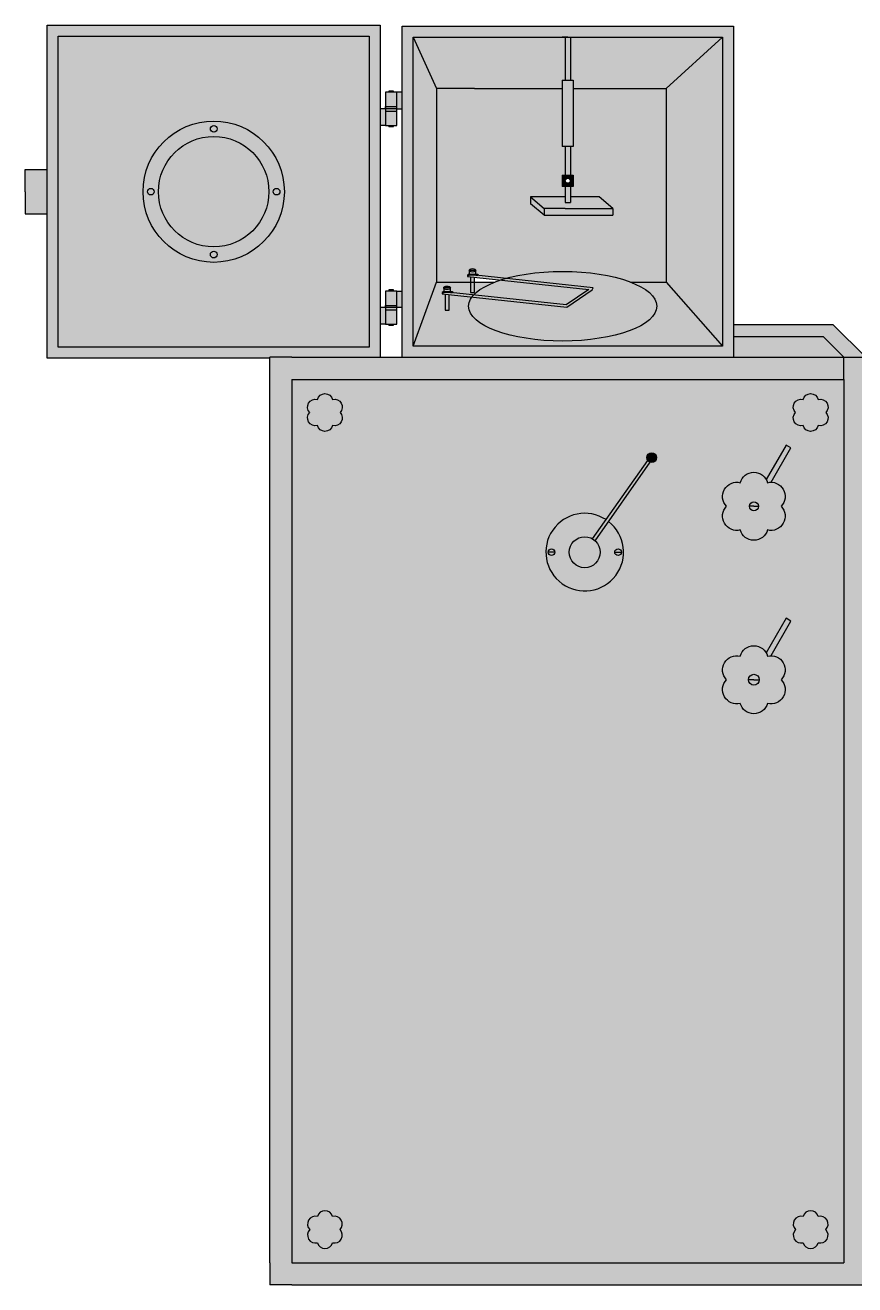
# Model space of a CAD drawing. Header units: millimetres. Extents: x -121 to 510, y -410 to 160.
# Drawn here: x -121 to 255, y -410 to 160 of the extents above; entities that cross this region are included whole.
import ezdxf

# ---------------------------------------------------------------- set-up
doc = ezdxf.new("R2010")
doc.units = ezdxf.units.MM

# ---------------------------------------------------------------- blocks, each defined once
blk = doc.blocks.new('*U1')
blk.add_circle((1.5, 1.5), 1.5)
blk = doc.blocks.new('*U2')
at = {"color": 0, "linetype": 'ByBlock', "lineweight": -2, "transparency": 16777216}
for p, rotation in [((-34.84, 111.45), 59.99999999999997), ((-33.34, 112.95), 120), ((-35.93, 115.55), 240), ((-37.43, 114.05), 299.9999999999998), ((-33.89, 115), 180)]:
    blk.add_blockref('*U1', p, dxfattribs=dict(at, rotation=rotation))
blk.add_blockref('*U1', (-36.89, 112), dxfattribs=at)
blk = doc.blocks.new('*U6')
blk.add_circle((1.5, 1.5), 1.5)
blk = doc.blocks.new('*U7')
at = {"color": 0, "linetype": 'ByBlock', "lineweight": -2, "transparency": 16777216}
for p, rotation in [((-34.84, 111.45), 59.99999999999997), ((-33.34, 112.95), 120), ((-35.93, 115.55), 240), ((-37.43, 114.05), 299.9999999999998), ((-33.89, 115), 180)]:
    blk.add_blockref('*U6', p, dxfattribs=dict(at, rotation=rotation))
blk.add_blockref('*U6', (-36.89, 112), dxfattribs=at)
blk = doc.blocks.new('*U8')
blk.add_circle((1.5, 1.5), 1.5)
blk = doc.blocks.new('*U9')
at = {"color": 0, "linetype": 'ByBlock', "lineweight": -2, "transparency": 16777216}
for p, rotation in [((-34.84, 111.45), 59.99999999999997), ((-33.34, 112.95), 120), ((-35.93, 115.55), 240), ((-37.43, 114.05), 299.9999999999998), ((-33.89, 115), 180)]:
    blk.add_blockref('*U8', p, dxfattribs=dict(at, rotation=rotation))
blk.add_blockref('*U8', (-36.89, 112), dxfattribs=at)
blk = doc.blocks.new('*U10')
blk.add_circle((1.5, 1.5), 1.5)
blk = doc.blocks.new('*U11')
at = {"color": 0, "linetype": 'ByBlock', "lineweight": -2, "transparency": 16777216}
for p, rotation in [((-34.84, 111.45), 59.99999999999997), ((-33.34, 112.95), 120), ((-35.93, 115.55), 240), ((-37.43, 114.05), 299.9999999999998), ((-33.89, 115), 180)]:
    blk.add_blockref('*U10', p, dxfattribs=dict(at, rotation=rotation))
blk.add_blockref('*U10', (-36.89, 112), dxfattribs=at)
blk = doc.blocks.new('*U12')
blk.add_circle((1.5, 1.5), 1.5)
blk = doc.blocks.new('*U13')
at = {"color": 0, "linetype": 'ByBlock', "lineweight": -2, "transparency": 16777216}
for p, rotation in [((-34.84, 111.45), 59.99999999999997), ((-33.34, 112.95), 120), ((-35.93, 115.55), 240), ((-37.43, 114.05), 299.9999999999998), ((-33.89, 115), 180)]:
    blk.add_blockref('*U12', p, dxfattribs=dict(at, rotation=rotation))
blk.add_blockref('*U12', (-36.89, 112), dxfattribs=at)
blk = doc.blocks.new('*U14')
blk.add_circle((1.5, 1.5), 1.5)
blk = doc.blocks.new('*U15')
at = {"color": 0, "linetype": 'ByBlock', "lineweight": -2, "transparency": 16777216}
for p, rotation in [((-34.84, 111.45), 59.99999999999997), ((-33.34, 112.95), 120), ((-35.93, 115.55), 240), ((-37.43, 114.05), 299.9999999999998), ((-33.89, 115), 180)]:
    blk.add_blockref('*U14', p, dxfattribs=dict(at, rotation=rotation))
blk.add_blockref('*U14', (-36.89, 112), dxfattribs=at)

msp = doc.modelspace()

# ---------------------------------------------------------------- hatches: boundary and pattern name
at = {"true_color": 0xcd6928}
h = msp.add_hatch(color=32, dxfattribs=at)
h.dxf.hatch_style = 1
h.paths.add_polyline_path([(40, 25), (40, 25), (40, 32.5), (40, 115), (40, 115), (40, 122.5), (40, 160.39), (-110.78, 160.39), (-110.78, 9.61), (-10, 9.61), (-10, 10), (0, 10), (40, 10)])
h.paths.add_polyline_path([(-105.78, 14.61), (-105.78, 155.39), (35, 155.39), (35, 14.61)], flags=16)
h.paths.add_polyline_path([(-67.39, 85, -1), (-3.39, 85, -1)], flags=0)
h.paths.add_polyline_path([(-60.39, 85, -1), (-10.39, 85, -1)], flags=0)
h.paths.add_polyline_path([(-36.89, 56.5, -1), (-33.89, 56.5, -1)], flags=0)
h.paths.add_polyline_path([(-65.39, 85, -1), (-62.39, 85, -1)], flags=0)
h.paths.add_polyline_path([(-8.39, 85, -1), (-5.39, 85, -1)], flags=0)
h = msp.add_hatch(color=32, dxfattribs=at)
h.dxf.hatch_style = 1
h.paths.add_polyline_path([(50, 10), (55, 10), (200, 10), (200, 160), (50, 160)])
h.paths.add_polyline_path([(55, 155), (195, 155), (195, 15), (55, 15)], flags=16)
edge = h.paths.add_edge_path(flags=0)
edge.add_line((65.46, 131.67), (82.81, 131.67))
edge.add_line((82.81, 131.67), (122.5, 131.67))
edge.add_line((122.5, 131.67), (122.5, 135.5))
edge.add_line((122.5, 135.5), (123.75, 135.5))
edge.add_line((123.75, 135.5), (123.75, 155))
edge.add_line((123.75, 155), (125, 155))
edge.add_line((125, 155), (126.25, 155))
edge.add_line((126.25, 155), (126.25, 135.5))
edge.add_line((126.25, 135.5), (127.5, 135.5))
edge.add_line((127.5, 135.5), (127.5, 131.67))
edge.add_line((127.5, 131.67), (169.54, 131.67))
edge.add_line((169.54, 131.67), (169.54, 44.09))
edge.add_line((169.54, 44.09), (153.34, 44.09))
edge.add_ellipse((122.68, 33.14), major_axis=(42.6, 0), ratio=0.370459, start_angle=164.7512, end_angle=403.9691, ccw=False)
edge.add_line((81.58, 37.29), (71.2, 38.39))
edge.add_line((71.2, 38.39), (71.2, 31.39))
edge.add_line((71.2, 31.39), (69.4, 31.39))
edge.add_line((69.4, 31.39), (69.4, 38.59))
edge.add_line((69.4, 38.59), (68.03, 38.73))
edge.add_line((68.03, 38.73), (68.03, 39.29))
edge.add_line((68.03, 39.29), (68.8, 39.78))
edge.add_line((68.8, 39.78), (68.8, 41.48))
edge.add_ellipse((70.3, 41.48), major_axis=(1.5, 0), ratio=0.520508, start_angle=0, end_angle=180, ccw=False)
edge.add_line((71.8, 41.48), (71.8, 39.28))
edge.add_line((71.8, 39.28), (82.29, 38.16))
edge.add_ellipse((122.68, 33.14), major_axis=(42.6, 0), ratio=0.370459, start_angle=136.0309, end_angle=161.4311, ccw=False)
edge.add_line((92.02, 44.09), (82.71, 44.09))
edge.add_line((82.71, 44.09), (82.71, 39.29))
edge.add_line((82.71, 39.29), (80.91, 39.29))
edge.add_line((80.91, 39.29), (80.91, 44.09))
edge.add_line((80.91, 44.09), (65.46, 44.09))
edge.add_line((65.46, 44.09), (65.46, 131.67))
edge = h.paths.add_edge_path(flags=0)
edge.add_ellipse((81.81, 49.38), major_axis=(1.5, 0), ratio=0.520508, start_angle=0, end_angle=360)
edge.add_line((83.31, 49.38), (83.31, 47.18))
edge.add_line((83.31, 47.18), (80.31, 47.18))
edge.add_line((80.31, 47.18), (79.55, 46.63))
edge.add_line((79.55, 46.63), (79.55, 47.19))
edge.add_line((79.55, 47.19), (80.31, 47.68))
edge.add_line((80.31, 47.68), (80.31, 47.18))
edge.add_line((80.31, 47.18), (83.31, 47.18))
edge.add_line((83.31, 47.18), (83.31, 49.38))
h.paths.add_polyline_path([(122.5, 87.42), (122.5, 92.42), (123.75, 92.42), (123.75, 105.5), (126.25, 105.5), (126.25, 92.42), (127.5, 92.42), (127.5, 87.42)], flags=0)
h.paths.add_polyline_path([(126.13, 89.92, -1), (123.87, 89.92, -1)], flags=0)
at = {"true_color": 0x636466}
h = msp.add_hatch(color=251, dxfattribs=at)
h.dxf.hatch_style = 1
h.paths.add_polyline_path([(35, 155.39), (-105.78, 155.39), (-105.78, 14.61), (35, 14.61)])
h.paths.add_polyline_path([(-3.39, 85, -1), (-67.39, 85, -1)], flags=16)
h.paths.add_polyline_path([(-10.39, 85, -1), (-60.39, 85, -1)], flags=0)
h.paths.add_polyline_path([(-62.39, 85, -1), (-65.39, 85, -1)], flags=0)
h.paths.add_polyline_path([(-33.89, 113.5, -1), (-36.89, 113.5, -1)], flags=0)
h.paths.add_polyline_path([(-33.89, 56.5, -1), (-36.89, 56.5, -1)], flags=0)
h.paths.add_polyline_path([(-5.39, 85, -1), (-8.39, 85, -1)], flags=0)
at = {"transparency": 33554521}
h = msp.add_hatch(color=256, dxfattribs=at)
h.set_gradient()
h.paths.add_polyline_path([(123.75, 155), (55, 155), (65.46, 131.67), (82.81, 131.67), (122.5, 131.67), (122.5, 135.5), (123.75, 135.5)])
h.paths.add_polyline_path([(195, 155), (126.25, 155), (126.25, 135.5), (127.5, 135.5), (127.5, 131.67), (169.54, 131.67)])
h.paths.add_polyline_path([(195, 155), (169.54, 131.67), (169.54, 44.09), (195, 15)])
edge = h.paths.add_edge_path()
edge.add_line((169.54, 131.67), (127.5, 131.67))
edge.add_line((127.5, 131.67), (127.5, 105.5))
edge.add_line((127.5, 105.5), (126.25, 105.5))
edge.add_line((126.25, 105.5), (126.25, 92.42))
edge.add_line((126.25, 92.42), (127.5, 92.42))
edge.add_line((127.5, 92.42), (127.5, 87.42))
edge.add_line((127.5, 87.42), (126.25, 87.42))
edge.add_line((126.25, 87.42), (126.25, 82.61))
edge.add_line((126.25, 82.61), (139.25, 82.61))
edge.add_line((139.25, 82.61), (145.34, 77.42))
edge.add_line((145.34, 77.42), (145.34, 74.42))
edge.add_line((145.34, 74.42), (114.22, 74.42))
edge.add_line((114.22, 74.42), (108.14, 79.51))
edge.add_line((108.14, 79.51), (108.14, 82.61))
edge.add_line((108.14, 82.61), (123.75, 82.61))
edge.add_line((123.75, 82.61), (123.75, 87.42))
edge.add_line((123.75, 87.42), (122.5, 87.42))
edge.add_line((122.5, 87.42), (122.5, 92.42))
edge.add_line((122.5, 92.42), (123.75, 92.42))
edge.add_line((123.75, 92.42), (123.75, 105.5))
edge.add_line((123.75, 105.5), (122.5, 105.5))
edge.add_line((122.5, 105.5), (122.5, 131.67))
edge.add_line((122.5, 131.67), (82.81, 131.67))
edge.add_line((82.81, 131.67), (65.46, 131.67))
edge.add_line((65.46, 131.67), (65.46, 44.09))
edge.add_line((65.46, 44.09), (80.91, 44.09))
edge.add_line((80.91, 44.09), (80.91, 46.48))
edge.add_line((80.91, 46.48), (79.55, 46.63))
edge.add_line((79.55, 46.63), (79.55, 47.19))
edge.add_line((79.55, 47.19), (80.29, 47.67))
edge.add_line((80.29, 47.67), (80.29, 49.38))
edge.add_line((80.29, 49.38), (80.31, 49.38))
edge.add_ellipse((81.81, 49.38), major_axis=(1.5, 0), ratio=0.520508, start_angle=0, end_angle=180, ccw=False)
edge.add_ellipse((81.81, 49.38), major_axis=(1.5, 0), ratio=0.520508, start_angle=180, end_angle=360)
edge.add_line((83.31, 49.38), (83.31, 47.68))
edge.add_line((83.31, 47.68), (84.26, 47.68))
edge.add_line((84.26, 47.68), (84.26, 47.08))
edge.add_line((84.26, 47.08), (96.98, 45.72))
edge.add_ellipse((122.68, 33.14), major_axis=(42.6, 0), ratio=0.370459, start_angle=43.9691, end_angle=127.1067, ccw=False)
edge.add_line((153.34, 44.09), (169.54, 44.09))
edge.add_line((169.54, 44.09), (169.54, 131.67))
h.paths.add_polyline_path([(65.46, 131.67), (55, 155), (55, 15), (65.46, 44.09)])
edge = h.paths.add_edge_path()
edge.add_ellipse((122.68, 33.14), major_axis=(42.6, 0), ratio=0.370459, start_angle=164.7512, end_angle=403.9691, ccw=False)
edge.add_line((81.58, 37.29), (71.2, 38.39))
edge.add_line((71.2, 38.39), (71.2, 31.39))
edge.add_line((71.2, 31.39), (69.4, 31.39))
edge.add_line((69.4, 31.39), (69.4, 38.59))
edge.add_line((69.4, 38.59), (68.03, 38.73))
edge.add_line((68.03, 38.73), (68.03, 39.29))
edge.add_line((68.03, 39.29), (68.8, 39.78))
edge.add_line((68.8, 39.78), (68.8, 41.57))
edge.add_ellipse((70.3, 41.48), major_axis=(1.5, 0), ratio=0.520508, start_angle=0, end_angle=180, ccw=False)
edge.add_ellipse((70.3, 41.48), major_axis=(1.5, 0), ratio=0.520508, start_angle=180, end_angle=360)
edge.add_line((71.8, 41.48), (71.8, 39.78))
edge.add_line((71.8, 39.78), (72.74, 39.78))
edge.add_line((72.74, 39.78), (72.74, 39.18))
edge.add_line((72.74, 39.18), (82.29, 38.16))
edge.add_ellipse((122.68, 33.14), major_axis=(42.6, 0), ratio=0.370459, start_angle=136.0309, end_angle=161.4311, ccw=False)
edge.add_line((92.02, 44.09), (82.71, 44.09))
edge.add_line((82.71, 44.09), (82.71, 39.29))
edge.add_line((82.71, 39.29), (80.91, 39.29))
edge.add_line((80.91, 39.29), (80.91, 44.09))
edge.add_line((80.91, 44.09), (65.46, 44.09))
edge.add_line((65.46, 44.09), (55, 15))
edge.add_line((55, 15), (195, 15))
edge.add_line((195, 15), (169.54, 44.09))
edge.add_line((169.54, 44.09), (153.34, 44.09))
at = {"transparency": 33554623}
h = msp.add_hatch(color=256, dxfattribs=at)
h.set_gradient(name='CYLINDER')
h.paths.add_polyline_path([(126.25, 105.5), (123.75, 105.5), (123.75, 92.42), (126.25, 92.42)])
h.paths.add_polyline_path([(126.25, 87.42), (123.75, 87.42), (123.75, 82.61), (126.25, 82.61)])
h.paths.add_polyline_path([(123.75, 135.5), (126.25, 135.5), (126.25, 155), (125, 155), (123.75, 155)])
h.paths.add_polyline_path([(226.09, -30.97), (223.92, -29.72), (214.88, -45.38, -0.059583), (215.45, -46.79, -0.064126), (217.08, -46.58)])
h.paths.add_polyline_path([(136.15, -72.2, -0.054806), (137.39, -73.1), (162.29, -37.51, -0.145149), (161.26, -36.78)])
h.paths.add_polyline_path([(214.86, -123.87, -0.060999), (215.45, -125.31, -0.064126), (217.08, -125.1), (226.09, -109.41), (223.92, -108.16)])
at = {"transparency": 33554579}
h = msp.add_hatch(color=256, dxfattribs=at)
h.set_gradient(name='CYLINDER')
h.paths.add_polyline_path([(126.25, 105.5), (123.75, 105.5), (123.75, 92.42), (126.25, 92.42)])
h.paths.add_polyline_path([(123.75, 135.5), (126.25, 135.5), (126.25, 155), (125, 155), (123.75, 155)])
h.paths.add_polyline_path([(126.25, 87.42), (123.75, 87.42), (123.75, 82.61), (126.25, 82.61)])
h.paths.add_polyline_path([(136.15, -72.2, -0.054806), (137.39, -73.1), (162.29, -37.51, -0.145149), (161.26, -36.78)])
h.paths.add_polyline_path([(226.09, -30.97), (223.92, -29.72), (214.88, -45.38, -0.059583), (215.45, -46.79, -0.064126), (217.08, -46.58)])
h.paths.add_polyline_path([(214.86, -123.87, -0.060999), (215.45, -125.31, -0.064126), (217.08, -125.1), (226.09, -109.41), (223.92, -108.16)])
h = msp.add_hatch(color=256, dxfattribs=at)
h.set_gradient(name='CYLINDER')
h.paths.add_polyline_path([(126.25, 155), (125, 155), (123.75, 155), (123.75, 135.5), (126.25, 135.5)])
h.paths.add_polyline_path([(123.75, 92.42), (126.25, 92.42), (126.25, 105.5), (123.75, 105.5)])
at = {"transparency": 33554521}
h = msp.add_hatch(color=256, dxfattribs=at)
h.set_gradient(name='CYLINDER')
h.paths.add_polyline_path([(139.25, 82.61), (108.14, 82.61), (114.22, 77.42), (123.75, 77.42), (145.34, 77.42)])
h.paths.add_polyline_path([(145.34, 77.42), (123.75, 77.42), (114.22, 77.42), (114.22, 74.42), (145.34, 74.42)])
h.paths.add_polyline_path([(114.22, 77.42), (108.14, 82.61), (108.14, 79.51), (114.22, 74.42)])
h.paths.add_polyline_path([(127.5, 135.5), (122.5, 135.5), (122.5, 105.5), (123.75, 105.5), (127.5, 105.5)])
at = {"true_color": 0x636466}
h = msp.add_hatch(color=251, dxfattribs=at)
h.dxf.hatch_style = 1
h.paths.add_polyline_path([(42.5, 122.5), (40, 122.5), (40, 115), (42.5, 115)])
h.paths.add_polyline_path([(50, 130), (47.5, 130), (47.5, 122.5), (50, 122.5)])
h.paths.add_polyline_path([(42.5, 32.5), (40, 32.5), (40, 25), (42.5, 25)])
h.paths.add_polyline_path([(50, 40), (47.5, 40), (47.5, 32.5), (50, 32.5)])
at = {"true_color": 0x000000}
h = msp.add_hatch(color=18, dxfattribs=at)
h.dxf.hatch_style = 1
h.paths.add_polyline_path([(47.5, 123.5), (42.5, 123.5), (42.5, 122.5), (47.5, 122.5)])
h.paths.add_polyline_path([(47.5, 122.5), (42.5, 122.5), (42.5, 121.5), (47.5, 121.5)])
h.paths.add_polyline_path([(46, 130.5), (44, 130.5), (44, 130), (46, 130)])
h.paths.add_polyline_path([(46, 115), (44, 115), (44, 114.5), (46, 114.5)])
h.paths.add_polyline_path([(46, 40.5), (44, 40.5), (44, 40), (46, 40)])
h.paths.add_polyline_path([(47.5, 33.5), (42.5, 33.5), (42.5, 32.5), (47.5, 32.5)])
h.paths.add_polyline_path([(47.5, 32.5), (42.5, 32.5), (42.5, 31.5), (47.5, 31.5)])
h.paths.add_polyline_path([(46, 25), (44, 25), (44, 24.5), (46, 24.5)])
at = {"true_color": 0x636466}
h = msp.add_hatch(color=251, dxfattribs=at)
h.dxf.hatch_style = 1
h.paths.add_polyline_path([(47.5, 130), (42.5, 130), (42.5, 123.5), (47.5, 123.5)])
h.paths.add_polyline_path([(47.5, 121.5), (42.5, 121.5), (42.5, 115), (47.5, 115)])
h.paths.add_polyline_path([(47.5, 40), (42.5, 40), (42.5, 33.5), (47.5, 33.5)])
h.paths.add_polyline_path([(47.5, 31.5), (42.5, 31.5), (42.5, 25), (47.5, 25)])
at = {"true_color": 0x000000}
h = msp.add_hatch(color=18, dxfattribs=at)
h.dxf.hatch_style = 1
h.paths.add_polyline_path([(-67.39, 85, 1), (-3.39, 85, 1)])
h.paths.add_polyline_path([(-10.39, 85, -1), (-60.39, 85, -1)], flags=16)
h.paths.add_polyline_path([(-36.89, 113.5, -1), (-33.89, 113.5, -1)], flags=16)
h.paths.add_polyline_path([(-62.39, 85, -1), (-65.39, 85, -1)], flags=16)
h.paths.add_polyline_path([(-5.39, 85, -1), (-8.39, 85, -1)], flags=16)
h.paths.add_polyline_path([(-33.89, 56.5, -1), (-36.89, 56.5, -1)], flags=16)
at = {"true_color": 0xffffff}
h = msp.add_hatch(color=7, dxfattribs=at)
h.dxf.hatch_style = 1
h.paths.add_polyline_path([(-33.89, 113.5, 1), (-36.89, 113.5, 1)])
h.paths.add_polyline_path([(-5.39, 85, 1), (-8.39, 85, 1)])
h.paths.add_polyline_path([(-65.39, 85, 1), (-62.39, 85, 1)])
h.paths.add_polyline_path([(-36.89, 56.5, 1), (-33.89, 56.5, 1)])
at = {"transparency": 33554467}
h = msp.add_hatch(color=256, dxfattribs=at)
h.set_gradient(color1=(255, 255, 255))
h.paths.add_polyline_path([(-60.39, 85, 1), (-10.39, 85, 1)])
at = {"true_color": 0xcd2027}
h = msp.add_hatch(color=242, dxfattribs=at)
h.dxf.hatch_style = 1
h.paths.add_polyline_path([(-110.78, 95), (-120.78, 95), (-120.78, 85), (-120.78, 75), (-110.78, 75)])
at = {"transparency": 33554620}
h = msp.add_hatch(color=256, dxfattribs=at)
h.set_gradient(name='INVCYLINDER')
h.paths.add_polyline_path([(127.5, 92.42), (122.5, 92.42), (122.5, 89.92), (123.87, 89.92, -1), (126.13, 89.92), (127.5, 89.92)])
h.paths.add_polyline_path([(127.5, 89.92), (126.13, 89.92, -1), (123.87, 89.92), (122.5, 89.92), (122.5, 87.42), (127.5, 87.42)])
at = {"transparency": 33554579}
h = msp.add_hatch(color=256, dxfattribs=at)
h.set_gradient(name='CYLINDER')
h.paths.add_polyline_path([(126.25, 82.61), (123.75, 82.61), (123.75, 82.42), (123.75, 80.08), (126.25, 80.08)])
h.paths.add_polyline_path([(126.25, 87.42), (123.75, 87.42), (123.75, 82.61), (126.25, 82.61)])
at = {"true_color": 0x636466, "transparency": 33554687}
h = msp.add_hatch(color=251, dxfattribs=at)
h.paths.add_polyline_path([(82.71, 44.09), (80.91, 44.09), (80.91, 39.29), (82.71, 39.29)])
h.paths.add_polyline_path([(82.71, 46.29), (80.91, 46.48), (80.91, 44.09), (82.71, 44.09)])
h.paths.add_polyline_path([(80.31, 47.68), (79.55, 47.19), (79.55, 46.63), (80.31, 47.18)])
h.paths.add_polyline_path([(83.31, 47.68), (80.31, 47.68), (80.31, 47.18), (83.31, 47.18)])
edge = h.paths.add_edge_path()
edge.add_ellipse((81.81, 49.38), major_axis=(1.5, 0), ratio=0.520508, start_angle=180, end_angle=360, ccw=False)
edge.add_line((80.31, 49.38), (80.31, 47.68))
edge.add_line((80.31, 47.68), (83.31, 47.68))
edge.add_line((83.31, 47.68), (83.31, 49.38))
h.paths.add_polyline_path([(84.26, 47.68), (83.31, 47.68), (83.31, 47.18), (84.26, 47.18)])
h.paths.add_polyline_path([(71.8, 39.78), (68.8, 39.78), (68.8, 39.28), (71.8, 39.28)])
h.paths.add_polyline_path([(68.8, 39.28), (68.8, 39.78), (68.03, 39.29), (68.03, 38.73)])
h.paths.add_polyline_path([(72.74, 39.78), (71.8, 39.78), (71.8, 39.28), (72.74, 39.28)])
h.paths.add_polyline_path([(71.2, 38.39), (69.4, 38.59), (69.4, 31.39), (71.2, 31.39)])
edge = h.paths.add_edge_path()
edge.add_ellipse((70.3, 41.48), major_axis=(1.5, 0), ratio=0.520508, start_angle=180, end_angle=360, ccw=False)
edge.add_line((68.8, 41.48), (68.8, 39.78))
edge.add_line((68.8, 39.78), (71.8, 39.78))
edge.add_line((71.8, 39.78), (71.8, 41.48))
at = {"true_color": 0xffffff}
h = msp.add_hatch(color=7, dxfattribs=at)
h.dxf.hatch_style = 1
edge = h.paths.add_edge_path()
edge.add_ellipse((122.68, 33.14), major_axis=(42.6, 0), ratio=0.370459, start_angle=161.4311, end_angle=164.7512)
edge.add_line((81.58, 37.29), (124.5, 32.71))
edge.add_line((124.5, 32.71), (136.05, 40.61))
edge.add_line((136.05, 40.61), (136.51, 41.51))
edge.add_line((136.51, 41.51), (96.98, 45.72))
edge.add_ellipse((122.68, 33.14), major_axis=(42.6, 0), ratio=0.370459, start_angle=127.1067, end_angle=131.1508)
edge.add_line((94.64, 45.02), (134.57, 40.77))
edge.add_line((134.57, 40.77), (124.21, 33.7))
edge.add_line((124.21, 33.7), (82.29, 38.16))
edge = h.paths.add_edge_path()
edge.add_ellipse((122.68, 33.14), major_axis=(42.6, 0), ratio=0.370459, start_angle=161.4311, end_angle=163.0911, ccw=False)
edge.add_line((82.29, 38.16), (71.8, 39.28))
edge.add_line((71.8, 39.28), (68.8, 39.28))
edge.add_line((68.8, 39.28), (68.03, 38.73))
edge.add_line((68.03, 38.73), (81.58, 37.29))
edge.add_ellipse((122.68, 33.14), major_axis=(42.6, 0), ratio=0.370459, start_angle=163.0911, end_angle=164.7512, ccw=False)
edge = h.paths.add_edge_path()
edge.add_line((83.31, 47.18), (80.31, 47.18))
edge.add_line((80.31, 47.18), (79.55, 46.63))
edge.add_line((79.55, 46.63), (94.64, 45.02))
edge.add_ellipse((122.68, 33.14), major_axis=(42.6, 0), ratio=0.370459, start_angle=129.1287, end_angle=131.1508, ccw=False)
edge.add_ellipse((122.68, 33.14), major_axis=(42.6, 0), ratio=0.370459, start_angle=127.1067, end_angle=129.1287, ccw=False)
edge.add_line((96.98, 45.72), (83.31, 47.18))
at = {"transparency": 33554687}
h = msp.add_hatch(color=256, dxfattribs=at)
h.set_gradient(name='INVCYLINDER')
edge = h.paths.add_edge_path()
edge.add_line((134.57, 40.77), (124.21, 33.7))
edge.add_line((124.21, 33.7), (82.29, 38.16))
edge.add_ellipse((122.68, 33.14), major_axis=(42.6, 0), ratio=0.370459, start_angle=161.4311, end_angle=164.7512)
edge.add_line((81.58, 37.29), (124.5, 32.71))
edge.add_line((124.5, 32.71), (136.05, 40.61))
edge.add_line((136.05, 40.61), (136.51, 41.51))
edge.add_line((136.51, 41.51), (96.98, 45.72))
edge.add_ellipse((122.68, 33.14), major_axis=(42.6, 0), ratio=0.370459, start_angle=127.1067, end_angle=131.1508)
edge.add_line((94.64, 45.02), (134.57, 40.77))
edge = h.paths.add_edge_path()
edge.add_line((83.31, 47.18), (80.31, 47.18))
edge.add_line((80.31, 47.18), (79.55, 46.63))
edge.add_line((79.55, 46.63), (94.64, 45.02))
edge.add_ellipse((122.68, 33.14), major_axis=(42.6, 0), ratio=0.370459, start_angle=127.1067, end_angle=131.1508, ccw=False)
edge.add_line((96.98, 45.72), (83.31, 47.18))
edge = h.paths.add_edge_path()
edge.add_ellipse((122.68, 33.14), major_axis=(42.6, 0), ratio=0.370459, start_angle=161.4311, end_angle=164.7512, ccw=False)
edge.add_line((82.29, 38.16), (71.8, 39.28))
edge.add_line((71.8, 39.28), (68.8, 39.28))
edge.add_line((68.8, 39.28), (68.03, 38.73))
edge.add_line((68.03, 38.73), (81.58, 37.29))
h = msp.add_hatch(color=256, dxfattribs=at)
h.set_gradient(name='CYLINDER')
edge = h.paths.add_edge_path()
edge.add_ellipse((70.3, 41.48), major_axis=(1.5, 0), ratio=0.520508, start_angle=0, end_angle=180)
edge.add_line((68.8, 41.48), (71.8, 41.48))
edge = h.paths.add_edge_path()
edge.add_ellipse((70.3, 41.48), major_axis=(1.5, 0), ratio=0.520508, start_angle=180, end_angle=360)
edge.add_line((71.8, 41.48), (68.8, 41.48))
edge = h.paths.add_edge_path()
edge.add_ellipse((81.81, 49.38), major_axis=(1.5, 0), ratio=0.520508, start_angle=0, end_angle=180)
edge.add_line((80.31, 49.38), (83.31, 49.38))
edge = h.paths.add_edge_path()
edge.add_ellipse((81.81, 49.38), major_axis=(1.5, 0), ratio=0.520508, start_angle=180, end_angle=360)
edge.add_line((83.31, 49.38), (80.31, 49.38))
at = {"true_color": 0x000000}
h = msp.add_hatch(color=18, dxfattribs=at)
h.dxf.hatch_style = 1
edge = h.paths.add_edge_path()
edge.add_ellipse((122.68, 33.14), major_axis=(42.6, 0), ratio=0.370459, start_angle=164.7512, end_angle=403.9691)
edge.add_ellipse((122.68, 33.14), major_axis=(42.6, 0), ratio=0.370459, start_angle=43.9691, end_angle=127.1067)
edge.add_line((96.98, 45.72), (136.51, 41.51))
edge.add_line((136.51, 41.51), (136.05, 40.61))
edge.add_line((136.05, 40.61), (124.5, 32.71))
edge.add_line((124.5, 32.71), (81.58, 37.29))
at = {"transparency": 33554687}
h = msp.add_hatch(color=256, dxfattribs=at)
h.set_gradient(color1=(99, 100, 102), name='INVCYLINDER')
edge = h.paths.add_edge_path()
edge.add_line((124.5, 32.71), (81.58, 37.29))
edge.add_ellipse((122.68, 33.14), major_axis=(42.6, 0), ratio=0.370459, start_angle=164.7512, end_angle=487.1067)
edge.add_line((96.98, 45.72), (136.51, 41.51))
edge.add_line((136.51, 41.51), (136.05, 40.61))
edge.add_line((136.05, 40.61), (124.5, 32.71))
edge = h.paths.add_edge_path(flags=17)
edge.add_line((124.21, 33.7), (134.57, 40.77))
edge.add_line((134.57, 40.77), (94.64, 45.02))
edge.add_ellipse((122.68, 33.14), major_axis=(42.6, 0), ratio=0.370459, start_angle=131.1508, end_angle=161.4311)
edge.add_line((82.29, 38.16), (124.21, 33.7))
h = msp.add_hatch(color=256, dxfattribs=at)
h.set_gradient(name='INVCYLINDER')
edge = h.paths.add_edge_path()
edge.add_ellipse((122.68, 33.14), major_axis=(42.6, 0), ratio=0.370459, start_angle=127.1067, end_angle=131.1508)
edge.add_line((94.64, 45.02), (134.57, 40.77))
edge.add_line((134.57, 40.77), (124.21, 33.7))
edge.add_line((124.21, 33.7), (82.29, 38.16))
edge.add_ellipse((122.68, 33.14), major_axis=(42.6, 0), ratio=0.370459, start_angle=161.4311, end_angle=164.7512)
edge.add_line((81.58, 37.29), (124.5, 32.71))
edge.add_line((124.5, 32.71), (136.05, 40.61))
edge.add_line((136.05, 40.61), (136.51, 41.51))
edge.add_line((136.51, 41.51), (96.98, 45.72))
at = {"true_color": 0x000000}
h = msp.add_hatch(color=18, dxfattribs=at)
h.dxf.hatch_style = 1
edge = h.paths.add_edge_path()
edge.add_line((134.57, 40.77), (94.64, 45.02))
edge.add_ellipse((122.68, 33.14), major_axis=(42.6, 0), ratio=0.370459, start_angle=131.1508, end_angle=136.0309)
edge.add_ellipse((122.68, 33.14), major_axis=(42.6, 0), ratio=0.370459, start_angle=136.0309, end_angle=161.4311)
edge.add_line((82.29, 38.16), (124.21, 33.7))
edge.add_line((124.21, 33.7), (134.57, 40.77))
at = {"true_color": 0xcd6928, "transparency": 33554687}
msp.add_hatch(color=32, dxfattribs=at).paths.add_polyline_path([(245.23, 24.77), (200, 24.77), (200, 19.24), (240.76, 19.24), (250, 10), (260, 10)])
at = {"transparency": 33554470}
h = msp.add_hatch(color=256, dxfattribs=at)
h.set_gradient(color1=(255, 255, 255), name='INVCYLINDER')
h.paths.add_polyline_path([(0, 0), (0, -210), (0, -400), (250, -400), (250, 0)])
h.paths.add_polyline_path([(214.88, -45.38), (223.92, -29.72), (226.09, -30.97), (217.08, -46.58, -0.666139), (221.63, -57.48, -0.762852), (215.45, -68.17, -0.762852), (203.11, -68.17, -0.762852), (196.94, -57.48, -0.762852), (203.11, -46.79, -0.672693)], flags=16)
h.paths.add_polyline_path([(228.14, -15, -0.762852), (231.57, -9.06, -0.762852), (238.43, -9.06, -0.762852), (241.86, -15, -0.762852), (238.43, -20.94, -0.762852), (231.57, -20.94, -0.762852)], flags=16)
h.paths.add_polyline_path([(211.33, -57.48, -1), (207.23, -57.48, -1)], flags=0)
h.paths.add_polyline_path([(165.21, -35.41, -0.513052), (162.29, -37.51), (143.49, -64.37, -48.049381), (142.3, -63.52), (161.26, -36.78, -0.168797), (160.78, -35.41, -1)], flags=16)
h.paths.add_polyline_path([(149.25, -78.23, -1), (146.25, -78.23, -1)], flags=0)
h.paths.add_polyline_path([(139.66, -78.26, -1), (125.66, -78.26, -1)], flags=0)
h.paths.add_polyline_path([(223.92, -108.16), (226.09, -109.41), (217.08, -125.1, -0.666139), (221.63, -136, -0.762852), (215.45, -146.7, -0.762852), (203.11, -146.7, -0.762852), (196.94, -136, -0.762852), (203.11, -125.31, -0.670646), (214.86, -123.87)], flags=16)
h.paths.add_polyline_path([(119.07, -78.23, -1), (116.07, -78.23, -1)], flags=0)
h.paths.add_polyline_path([(211.76, -136, -1), (206.81, -136, -1)], flags=0)
h.paths.add_polyline_path([(18.43, -20.94, -0.762852), (11.57, -20.94, -0.762852), (8.14, -15, -0.762852), (11.57, -9.06, -0.762852), (18.43, -9.06, -0.762852), (21.86, -15, -0.762852)], flags=16)
h.paths.add_polyline_path([(238.43, -379.06, -0.762852), (241.86, -385, -0.762852), (238.43, -390.94, -0.762852), (231.57, -390.94, -0.762852), (228.14, -385, -0.762852), (231.57, -379.06, -0.762852)], flags=16)
h.paths.add_polyline_path([(18.43, -379.06, -0.762852), (21.86, -385, -0.762852), (18.43, -390.94, -0.762852), (11.57, -390.94, -0.762852), (8.14, -385, -0.762852), (11.57, -379.06, -0.762852)], flags=16)
h.paths.add_polyline_path([(200, 19.24), (200, 10), (250, 10), (240.76, 19.24)])
at = {"true_color": 0xcd6928}
h = msp.add_hatch(color=32, dxfattribs=at)
h.dxf.hatch_style = 1
h.paths.add_polyline_path([(0, 10), (-10, 10), (-10, -400), (-10, -410), (0, -410), (260, -410), (510, -410), (510, -60), (260, -60), (260, 0), (260, 10)])
h.paths.add_polyline_path([(250, 0), (250, -400), (0, -400), (0, 0)], flags=16)
h.paths.add_polyline_path([(231.57, -9.06, -0.762852), (238.43, -9.06, -0.762852), (241.86, -15, -0.762852), (238.43, -20.94, -0.762852), (231.57, -20.94, -0.762852), (228.14, -15, -0.762852)], flags=0)
h.paths.add_polyline_path([(215.45, -46.79, -0.762852), (221.63, -57.48, -0.762852), (215.45, -68.17, -0.762852), (203.11, -68.17, -0.762852), (196.94, -57.48, -0.762852), (203.11, -46.79, -0.762852)], flags=0)
h.paths.add_polyline_path([(165.21, -35.41, -0.513052), (162.29, -37.51), (143.49, -64.37, -48.049381), (142.3, -63.52), (161.26, -36.78, -0.168797), (160.78, -35.41, -1)], flags=0)
h.paths.add_polyline_path([(211.33, -57.48, -1), (207.23, -57.48, -1)], flags=0)
h.paths.add_polyline_path([(149.25, -78.23, -1), (146.25, -78.23, -1)], flags=0)
h.paths.add_polyline_path([(139.66, -78.26, -1), (125.66, -78.26, -1)], flags=0)
h.paths.add_polyline_path([(260, -70), (275, -70), (500, -70), (500, -400), (485, -400), (260, -400)], flags=16)
h.paths.add_polyline_path([(271.57, -79.06, -0.762852), (278.43, -79.06, -0.762852), (281.86, -85, -0.762852), (278.43, -90.94, -0.762852), (271.57, -90.94, -0.762852), (268.14, -85, -0.762852)], flags=0)
h.paths.add_polyline_path([(119.07, -78.23, -1), (116.07, -78.23, -1)], flags=0)
h.paths.add_polyline_path([(215.45, -125.31, -0.762852), (221.63, -136, -0.762852), (215.45, -146.7, -0.762852), (203.11, -146.7, -0.762852), (196.94, -136, -0.762852), (203.11, -125.31, -0.762852)], flags=0)
h.paths.add_polyline_path([(211.76, -136, -1), (206.81, -136, -1)], flags=0)
at = {"transparency": 33554470}
h = msp.add_hatch(color=256, dxfattribs=at)
h.set_gradient(color1=(255, 255, 255), name='INVCYLINDER')
h.paths.add_polyline_path([(250, -400), (250, 0), (0, 0), (0, -210), (0, -400)])
h.paths.add_polyline_path([(231.57, -379.06, -0.762852), (238.43, -379.06, -0.762852), (241.86, -385, -0.762852), (238.43, -390.94, -0.762852), (231.57, -390.94, -0.762852), (228.14, -385, -0.762852)], flags=16)
h.paths.add_polyline_path([(21.86, -385, -0.762852), (18.43, -390.94, -0.762852), (11.57, -390.94, -0.762852), (8.14, -385, -0.762852), (11.57, -379.06, -0.762852), (18.43, -379.06, -0.762852)], flags=16)
h.paths.add_polyline_path([(203.11, -146.7, -0.762852), (196.94, -136, -0.762852), (203.11, -125.31, -0.670646), (214.86, -123.87), (223.92, -108.16), (226.09, -109.41), (217.08, -125.1, -0.666139), (221.63, -136, -0.762852), (215.45, -146.7, -0.762852)], flags=16)
h.paths.add_polyline_path([(206.81, -136, -1), (211.76, -136, -1)], flags=0)
h.paths.add_polyline_path([(142.3, -63.52), (161.26, -36.78, -0.168797), (160.78, -35.41, -1), (165.21, -35.41, -0.513052), (162.29, -37.51), (143.49, -64.37, -48.049381)], flags=16)
h.paths.add_polyline_path([(125.66, -78.26, -1), (139.66, -78.26, -1)], flags=0)
h.paths.add_polyline_path([(146.25, -78.23, -1), (149.25, -78.23, -1)], flags=0)
h.paths.add_polyline_path([(116.07, -78.23, -1), (119.07, -78.23, -1)], flags=0)
h.paths.add_polyline_path([(203.11, -68.17, -0.762852), (196.94, -57.48, -0.762852), (203.11, -46.79, -0.672693), (214.88, -45.38), (223.92, -29.72), (226.09, -30.97), (217.08, -46.58, -0.666139), (221.63, -57.48, -0.762852), (215.45, -68.17, -0.762852)], flags=16)
h.paths.add_polyline_path([(203.11, -68.17, -0.762852), (196.94, -57.48, -0.762852), (203.11, -46.79, -0.762852), (215.45, -46.79, -0.762852), (221.63, -57.48, -0.762852), (215.45, -68.17, -0.762852)], flags=0)
at = {"true_color": 0x000000}
h = msp.add_hatch(color=18, dxfattribs=at)
h.dxf.hatch_style = 1
h.paths.add_polyline_path([(221.63, -57.48, 0.762852), (215.45, -46.79, 0.762852), (203.11, -46.79, 0.762852), (196.94, -57.48, 0.762852), (203.11, -68.17, 0.762852), (215.45, -68.17, 0.762852)])
h.paths.add_polyline_path([(207.23, -57.48, -1), (211.33, -57.48, -1)], flags=16)
h.paths.add_polyline_path([(238.43, -9.06, 0.762852), (231.57, -9.06, 0.762852), (228.14, -15, 0.762852), (231.57, -20.94, 0.762852), (238.43, -20.94, 0.762852), (241.86, -15, 0.762852)])
h.paths.add_polyline_path([(215.45, -125.31, 0.762852), (203.11, -125.31, 0.762852), (196.94, -136, 0.762852), (203.11, -146.7, 0.762852), (215.45, -146.7, 0.762852), (221.63, -136, 0.762852)])
h.paths.add_polyline_path([(211.76, -136, -1), (206.81, -136, -1)], flags=16)
h.paths.add_polyline_path([(21.86, -15, 0.762852), (18.43, -9.06, 0.762852), (11.57, -9.06, 0.762852), (8.14, -15, 0.762852), (11.57, -20.94, 0.762852), (18.43, -20.94, 0.762852)])
h.paths.add_polyline_path([(21.86, -385, 0.762852), (18.43, -379.06, 0.762852), (11.57, -379.06, 0.762852), (8.14, -385, 0.762852), (11.57, -390.94, 0.762852), (18.43, -390.94, 0.762852)])
h.paths.add_polyline_path([(241.86, -385, 0.762852), (238.43, -379.06, 0.762852), (231.57, -379.06, 0.762852), (228.14, -385, 0.762852), (231.57, -390.94, 0.762852), (238.43, -390.94, 0.762852)])
h.paths.add_polyline_path([(278.43, -79.06, 0.762852), (271.57, -79.06, 0.762852), (268.14, -85, 0.762852), (271.57, -90.94, 0.762852), (278.43, -90.94, 0.762852), (281.86, -85, 0.762852)])
h.paths.add_polyline_path([(491.86, -85, 0.762852), (488.43, -79.06, 0.762852), (481.57, -79.06, 0.762852), (478.14, -85, 0.762852), (481.57, -90.94, 0.762852), (488.43, -90.94, 0.762852)])
h.paths.add_polyline_path([(281.86, -385, 0.762852), (278.43, -379.06, 0.762852), (271.57, -379.06, 0.762852), (268.14, -385, 0.762852), (271.57, -390.94, 0.762852), (278.43, -390.94, 0.762852)])
h.paths.add_polyline_path([(491.86, -385, 0.762852), (488.43, -379.06, 0.762852), (481.57, -379.06, 0.762852), (478.14, -385, 0.762852), (481.57, -390.94, 0.762852), (488.43, -390.94, 0.762852)])
at = {"true_color": 0xc7c8ca}
h = msp.add_hatch(color=9, dxfattribs=at)
h.dxf.hatch_style = 1
h.paths.add_polyline_path([(162.29, -37.51, -0.145149), (161.26, -36.78), (136.15, -72.2, -0.054806), (137.39, -73.1)])
h.paths.add_polyline_path([(226.09, -109.41), (223.92, -108.16), (214.86, -123.87, -0.060999), (215.45, -125.31, -0.064126), (217.08, -125.1)])
h.paths.add_polyline_path([(226.09, -30.97), (223.92, -29.72), (214.88, -45.38, -0.059583), (215.45, -46.79, -0.064126), (217.08, -46.58)])
h.paths.add_polyline_path([(139.66, -78.26, 1), (125.66, -78.26, 1)])
at = {"transparency": 33554518}
h = msp.add_hatch(color=256, dxfattribs=at)
h.set_gradient(name='CYLINDER')
h.paths.add_polyline_path([(162.29, -37.51, -0.145149), (161.26, -36.78), (136.15, -72.2, -0.054806), (137.39, -73.1)])
h.paths.add_polyline_path([(214.88, -45.38, -0.059583), (215.45, -46.79, -0.064126), (217.08, -46.58), (226.09, -30.97), (223.92, -29.72)])
h.paths.add_polyline_path([(214.86, -123.87, -0.060999), (215.45, -125.31, -0.064126), (217.08, -125.1), (226.09, -109.41), (223.92, -108.16)])
at = {"true_color": 0x000000}
h = msp.add_hatch(color=18, dxfattribs=at)
h.dxf.hatch_style = 1
h.paths.add_polyline_path([(165.21, -35.41, 1), (160.78, -35.41, 1)])
at = {"true_color": 0xffffff}
h = msp.add_hatch(color=7, dxfattribs=at)
h.dxf.hatch_style = 1
h.paths.add_polyline_path([(211.76, -136), (209.28, -136), (208.02, -136), (206.81, -136, 1)])
h.paths.add_polyline_path([(206.81, -136), (208.02, -136), (209.28, -136), (211.76, -136, 1)])
h.paths.add_polyline_path([(211.33, -57.48), (209.28, -57.48), (207.23, -57.48, 1)])
h.paths.add_polyline_path([(207.23, -57.48), (209.28, -57.48), (211.33, -57.48, 1)])
at = {"transparency": 33554579}
h = msp.add_hatch(color=256, dxfattribs=at)
h.set_gradient(color1=(255, 255, 255), name='INVCYLINDER')
h.paths.add_polyline_path([(142.3, -63.52, 48.049381), (143.49, -64.37), (137.39, -73.1, -0.210437), (139.66, -78.26, -1), (125.66, -78.26, -0.576868), (136.15, -72.2)])
h.paths.add_polyline_path([(149.25, -78.23, -1), (146.25, -78.23, -1)], flags=16)
h.paths.add_polyline_path([(119.07, -78.23, -1), (116.07, -78.23, -1)], flags=16)

# ---------------------------------------------------------------- linework, layer by layer
for p, q in [((55, 155), (65.46, 131.67)), ((125, 155), (122.5, 155)), ((125, 155), (123.75, 155)), ((123.75, 155), (123.75, 135.5)), ((125, 155), (127.5, 155)), ((126.25, 155), (126.25, 135.5)), ((195, 155), (169.54, 131.67)), ((82.81, 131.67), (65.46, 131.67)), ((65.46, 131.67), (65.46, 44.09)), ((82.81, 131.67), (122.5, 131.67)), ((122.5, 135.5), (122.5, 105.5)), ((122.5, 135.5), (127.5, 135.5)), ((127.5, 135.5), (127.5, 105.5)), ((127.5, 131.67), (169.54, 131.67)), ((169.54, 131.67), (169.54, 43.85)), ((50, 130), (47.5, 130)), ((42.5, 122.5), (40, 122.5)), ((40, 122.5), (40, 115)), ((47.5, 122.5), (50, 122.5)), ((42.5, 115), (40, 115)), ((127.5, 105.5), (122.5, 105.5)), ((123.75, 105.5), (123.75, 92.42)), ((126.25, 105.5), (126.25, 92.42)), ((-120.78, 85), (-120.78, 95)), ((-120.78, 95), (-110.78, 95)), ((122.5, 92.42), (127.5, 92.42)), ((122.5, 92.42), (122.5, 87.42)), ((127.5, 92.42), (127.5, 87.42)), ((122.5, 89.92), (123.87, 89.92)), ((127.5, 87.42), (122.5, 87.42)), ((123.75, 87.42), (123.75, 82.42)), ((126.13, 89.92), (127.5, 89.92)), ((126.25, 87.42), (126.25, 80.08)), ((-120.78, 85), (-120.78, 75)), ((108.14, 82.61), (114.22, 77.42)), ((108.14, 82.61), (108.14, 79.51)), ((123.75, 82.61), (108.14, 82.61)), ((123.75, 82.42), (123.75, 80.08)), ((123.75, 80.08), (126.25, 80.08)), ((139.25, 82.61), (126.25, 82.61)), ((145.34, 77.42), (139.25, 82.61)), ((-120.78, 75), (-110.78, 75)), ((114.22, 74.42), (108.14, 79.51)), ((123.75, 77.42), (114.22, 77.42)), ((114.22, 77.42), (114.22, 74.42)), ((114.22, 74.42), (145.34, 74.42)), ((123.75, 77.42), (145.34, 77.42)), ((145.34, 77.42), (145.34, 74.42)), ((80.31, 47.18), (79.55, 46.63)), ((83.31, 49.38), (80.31, 49.38)), ((80.31, 49.38), (80.31, 47.68)), ((80.31, 47.68), (83.31, 47.68)), ((83.31, 47.18), (83.31, 49.38)), ((83.31, 47.68), (84.26, 47.68)), ((83.31, 47.18), (84.26, 47.18)), ((84.26, 47.18), (84.15, 47.09)), ((84.26, 47.68), (84.26, 47.18)), ((47.5, 32.5), (47.5, 40)), ((47.5, 40), (50, 40)), ((55, 15), (65.46, 44.09)), ((65.46, 44.09), (92.02, 44.09)), ((71.8, 41.48), (68.8, 41.48)), ((68.8, 41.48), (68.8, 39.78)), ((71.8, 39.28), (71.8, 41.48)), ((134.57, 40.77), (124.21, 33.7)), ((124.5, 32.71), (136.05, 40.61)), ((153.34, 44.09), (169.54, 44.09)), ((169.54, 44.09), (195, 15)), ((68.8, 39.28), (68.03, 38.73)), ((68.8, 39.78), (71.8, 39.78)), ((71.8, 39.78), (72.74, 39.78)), ((71.8, 39.28), (72.74, 39.28)), ((72.74, 39.78), (72.74, 39.28)), ((42.5, 32.5), (40, 32.5)), ((40, 32.5), (40, 25)), ((50, 32.5), (47.5, 32.5)), ((123.01, 32.87), (123.01, 32.87)), ((42.5, 25), (40, 25)), ((245.23, 24.77), (200, 24.77)), ((260, 10), (245.23, 24.77)), ((240.76, 19.24), (200, 19.24)), ((250, 10), (240.76, 19.24)), ((-10, -400), (-10, 10)), ((0, 10), (-10, 10)), ((0, 10), (260, 10)), ((50, 10), (55, 10)), ((250, 0), (250, 10)), ((0, 0), (250, 0)), ((0, 0), (0, -400)), ((0, 0), (0, -210)), ((250, 0), (250, -400)), ((136.15, -72.2), (161.26, -36.78)), ((137.39, -73.1), (162.29, -37.51)), ((209.28, -57.48), (207.23, -57.48)), ((209.28, -57.48), (211.33, -57.48)), ((119.07, -78.23), (116.07, -78.23)), ((146.25, -78.23), (149.25, -78.23)), ((208.02, -136), (206.81, -136)), ((209.28, -136), (208.02, -136)), ((209.28, -136), (211.76, -136)), ((-10, -400), (-10, -410)), ((0, -400), (250, -400)), ((0, -410), (-10, -410)), ((0, -410), (260, -410))]:
    msp.add_line(p, q)
for points in [[(-10, 9.61), (-110.78, 9.61), (-110.78, 160.39), (40, 160.39), (40, 10)], [(50, 10), (50, 160), (200, 160), (200, 10)], [(46, 130), (46, 130.5), (44, 130.5), (44, 130)], [(42.5, 122.5), (42.5, 123.5), (47.5, 123.5)], [(47.5, 122.5), (42.5, 122.5), (42.5, 121.5), (47.5, 121.5)], [(44, 114.5), (44, 115), (44, 114.5), (46, 114.5), (46, 115)], [(136.05, 40.61), (136.51, 41.51), (83.31, 47.18), (80.31, 47.18), (80.31, 47.68), (79.55, 47.19), (79.55, 46.63), (134.57, 40.77)], [(80.91, 46.48), (80.91, 39.29), (82.71, 39.29), (82.71, 46.29)], [(46, 40), (46, 40.5), (44, 40.5), (44, 40)], [(124.21, 33.7), (71.8, 39.28), (68.8, 39.28), (68.8, 39.78), (68.03, 39.29), (68.03, 38.73), (124.5, 32.71)], [(69.4, 38.59), (69.4, 31.39), (71.2, 31.39), (71.2, 38.39)], [(42.5, 32.5), (42.5, 33.5), (47.5, 33.5)], [(47.5, 32.5), (42.5, 32.5), (42.5, 31.5), (47.5, 31.5)], [(44, 24.5), (44, 25), (44, 24.5), (46, 24.5), (46, 25)], [(217.08, -46.58), (226.09, -30.97), (223.92, -29.72), (214.88, -45.38)], [(217.08, -125.1), (226.09, -109.41), (223.92, -108.16), (214.86, -123.87)]]:
    msp.add_lwpolyline(points)
for points in [[(-105.78, 155.39), (35, 155.39), (35, 14.61), (-105.78, 14.61)], [(55, 155), (195, 155), (195, 15), (55, 15)], [(47.5, 130), (42.5, 130), (42.5, 115), (47.5, 115), (47.5, 122.5)], [(47.5, 40), (42.5, 40), (42.5, 25), (47.5, 25), (47.5, 32.5)]]:
    msp.add_lwpolyline(points, close=True)
for points in [[(8.14, -15, -0.762852), (11.57, -9.06, -0.762852), (18.43, -9.06, -0.762852), (21.86, -15, -0.762852), (18.43, -20.94, -0.762852), (11.57, -20.94, -0.762852)], [(228.14, -15, -0.762852), (231.57, -9.06, -0.762852), (238.43, -9.06, -0.762852), (241.86, -15, -0.762852), (238.43, -20.94, -0.762852), (231.57, -20.94, -0.762852)], [(196.94, -57.48, -0.762852), (203.11, -46.79, -0.762852), (215.45, -46.79, -0.762852), (221.63, -57.48, -0.762852), (215.45, -68.17, -0.762852), (203.11, -68.17, -0.762852)], [(196.94, -136, -0.762852), (203.11, -125.31, -0.762852), (215.45, -125.31, -0.762852), (221.63, -136, -0.762852), (215.45, -146.7, -0.762852), (203.11, -146.7, -0.762852)], [(8.14, -385, 0.762852), (11.57, -390.94, 0.762852), (18.43, -390.94, 0.762852), (21.86, -385, 0.762852), (18.43, -379.06, 0.762852), (11.57, -379.06, 0.762852)], [(228.14, -385, 0.762852), (231.57, -390.94, 0.762852), (238.43, -390.94, 0.762852), (241.86, -385, 0.762852), (238.43, -379.06, 0.762852), (231.57, -379.06, 0.762852)]]:
    msp.add_lwpolyline(points, format="xyb", close=True)
for centre, radius in [((-35.39, 85), 32), ((-35.39, 85), 25), ((-63.89, 85), 1.5), ((-6.89, 85), 1.5), ((125, 89.92), 1.13), ((-35.39, 56.5), 1.5), ((162.99, -35.41), 2.22), ((209.28, -57.48), 2.05), ((132.66, -78.26), 7), ((117.57, -78.23), 1.5), ((147.75, -78.23), 1.5), ((209.28, -136), 2.47)]:
    msp.add_circle(centre, radius)
msp.add_arc((132.66, -78.23), 17.59, 56.7606, 51.9915)
for centre, major_axis, ratio in [((122.68, 33.14), (42.6, 0), 0.370459), ((81.81, 49.38), (1.5, 0), 0.520508), ((70.3, 41.48), (1.5, 0), 0.520508)]:
    msp.add_ellipse(centre, major_axis=major_axis, ratio=ratio)

# ---------------------------------------------------------------- block references
for name, p, rotation in [('*U7', (80.6, 87.39), 59.99999999999999), ('*U9', (45.22, 200.89), 120), ('*U13', (-151.37, 139.61), 240), ('*U15', (-115.99, 26.11), 299.9999999999999), ('*U11', (-70.77, 227), 180)]:
    msp.add_blockref(name, p, dxfattribs=dict(rotation=rotation))
msp.add_blockref('*U2', (0, 0))

doc.saveas('drawing.dxf')
